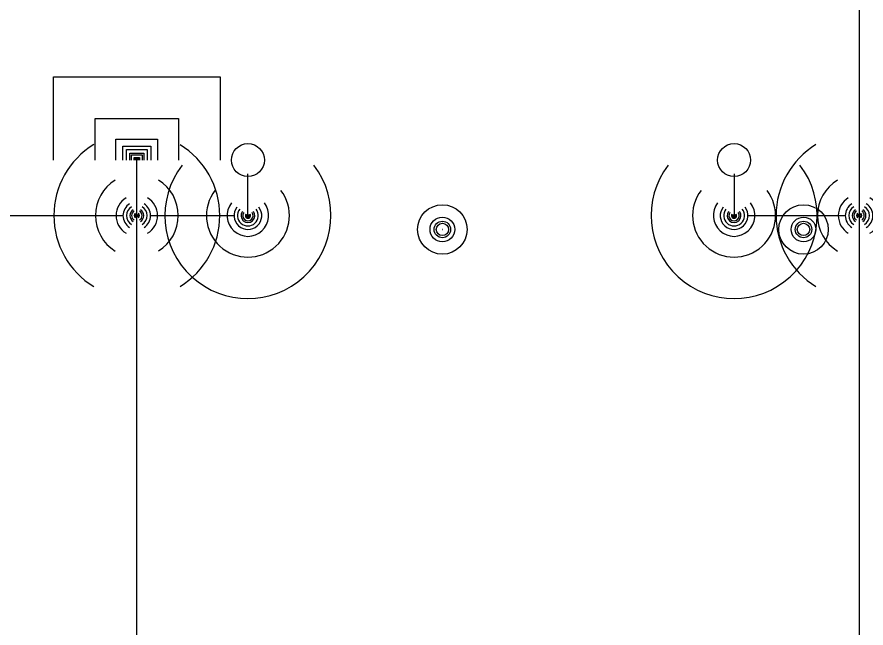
# Model space of a CAD drawing. Extents: x -17670 to 21732, y -105 to 1153.
# Drawn here: x -1142.5 to -898, y 441 to 616.9 of the extents above; entities that cross this region are included whole.
import ezdxf

# ---------------------------------------------------------------- set-up
doc = ezdxf.new("R2010")
doc.units = 0
doc.header["$LTSCALE"] = 48
doc.header["$MEASUREMENT"] = 0
for name, color, linetype in [('F-SPRK-HEAD-N', 2, 'Continuous'), ('F-SPRK-HEAD-N @ 1 (1)', 2, 'Continuous'), ('F-SPRK-HEAD-N @ 1 (2)', 2, 'Continuous'), ('F-SPRK-HEAD-N @ 128', 2, 'Continuous'), ('F-SPRK-HEAD-N @ 192', 2, 'Continuous'), ('F-SPRK-HEAD-N @ 48', 2, 'Continuous'), ('F-SPRK-HEAD-N @ 64', 2, 'Continuous'), ('F-SPRK-HEAD-N @ 96', 2, 'Continuous'), ('F-SPRN-N', 1, 'Continuous'), ('F-SPRN-N @ 1 (1)', 1, 'Continuous'), ('F-SPRN-N @ 1 (2)', 1, 'Continuous'), ('F-SPRN-N @ 12', 1, 'Continuous'), ('F-SPRN-N @ 128', 1, 'Continuous'), ('F-SPRN-N @ 16', 1, 'Continuous'), ('F-SPRN-N @ 192', 1, 'Continuous'), ('F-SPRN-N @ 2', 1, 'Continuous'), ('F-SPRN-N @ 24', 1, 'Continuous'), ('F-SPRN-N @ 384', 1, 'Continuous'), ('F-SPRN-N @ 4', 1, 'Continuous'), ('F-SPRN-N @ 48', 1, 'Continuous'), ('F-SPRN-N @ 64', 1, 'Continuous'), ('F-SPRN-N @ 768', 1, 'Continuous'), ('F-SPRN-N @ 8', 1, 'Continuous'), ('F-SPRN-N @ 96', 1, 'Continuous')]:
    doc.layers.add(name, color=color, linetype=linetype)

# ---------------------------------------------------------------- blocks, each defined once
blk = doc.blocks.new('*U27')
blk.add_circle((0, 0), 0.037109375)
blk = doc.blocks.new('*U1357')
at = {"layer": 'F-SPRK-HEAD-N @ 1 (1)'}
blk.add_blockref('*U27', (-916.0000000149357, 555.7428015229925), dxfattribs=at)
at = {"layer": 'F-SPRK-HEAD-N @ 1 (2)'}
blk.add_blockref('*U27', (-916.0000000149357, 555.7428015229925), dxfattribs=at)
at = {"layer": 'F-SPRK-HEAD-N @ 128', "xscale": 128, "yscale": 128, "zscale": 128}
blk.add_blockref('*U27', (-1076.000000014936, 575.7428015229925), dxfattribs=at)
at = {"layer": 'F-SPRK-HEAD-N @ 192', "xscale": 192, "yscale": 192, "zscale": 192}
blk.add_blockref('*U27', (-916.0000000149357, 555.7428015229925), dxfattribs=at)
at = {"layer": 'F-SPRK-HEAD-N @ 48', "xscale": 48, "yscale": 48, "zscale": 48}
blk.add_blockref('*U27', (-916.0000000149357, 555.7428015229925), dxfattribs=at)
at = {"layer": 'F-SPRK-HEAD-N @ 64', "xscale": 64, "yscale": 64, "zscale": 64}
blk.add_blockref('*U27', (-916.0000000149357, 555.7428015229925), dxfattribs=at)
at = {"layer": 'F-SPRK-HEAD-N @ 96', "xscale": 96, "yscale": 96, "zscale": 96}
blk.add_blockref('*U27', (-916.0000000149357, 555.7428015229925), dxfattribs=at)
blk = doc.blocks.new('*U1534')
at = {"layer": 'F-SPRK-HEAD-N @ 1 (1)'}
blk.add_blockref('*U27', (-776.0000000149357, 555.7428015229925), dxfattribs=at)
at = {"layer": 'F-SPRK-HEAD-N @ 1 (2)'}
blk.add_blockref('*U27', (-776.0000000149357, 555.7428015229925), dxfattribs=at)
at = {"layer": 'F-SPRK-HEAD-N @ 128', "xscale": 128, "yscale": 128, "zscale": 128}
blk.add_blockref('*U27', (-936.0000000149357, 575.7428015229925), dxfattribs=at)
at = {"layer": 'F-SPRK-HEAD-N @ 192', "xscale": 192, "yscale": 192, "zscale": 192}
blk.add_blockref('*U27', (-776.0000000149357, 555.7428015229925), dxfattribs=at)
at = {"layer": 'F-SPRK-HEAD-N @ 48', "xscale": 48, "yscale": 48, "zscale": 48}
blk.add_blockref('*U27', (-776.0000000149357, 555.7428015229925), dxfattribs=at)
at = {"layer": 'F-SPRK-HEAD-N @ 64', "xscale": 64, "yscale": 64, "zscale": 64}
blk.add_blockref('*U27', (-776.0000000149357, 555.7428015229925), dxfattribs=at)
at = {"layer": 'F-SPRK-HEAD-N @ 96', "xscale": 96, "yscale": 96, "zscale": 96}
blk.add_blockref('*U27', (-776.0000000149357, 555.7428015229925), dxfattribs=at)
blk = doc.blocks.new('*U1538')
at = {"layer": 'F-SPRK-HEAD-N @ 1 (1)'}
blk.add_blockref('*U27', (-1020.000000014936, 555.7428015229925), dxfattribs=at)
at = {"layer": 'F-SPRK-HEAD-N @ 1 (2)'}
blk.add_blockref('*U27', (-1020.000000014936, 555.7428015229925), dxfattribs=at)
at = {"layer": 'F-SPRK-HEAD-N @ 128', "xscale": 128, "yscale": 128, "zscale": 128}
blk.add_blockref('*U27', (-1180.000000014936, 575.7428015229925), dxfattribs=at)
at = {"layer": 'F-SPRK-HEAD-N @ 192', "xscale": 192, "yscale": 192, "zscale": 192}
blk.add_blockref('*U27', (-1020.000000014936, 555.7428015229925), dxfattribs=at)
at = {"layer": 'F-SPRK-HEAD-N @ 48', "xscale": 48, "yscale": 48, "zscale": 48}
blk.add_blockref('*U27', (-1020.000000014936, 555.7428015229925), dxfattribs=at)
at = {"layer": 'F-SPRK-HEAD-N @ 64', "xscale": 64, "yscale": 64, "zscale": 64}
blk.add_blockref('*U27', (-1020.000000014936, 555.7428015229925), dxfattribs=at)
at = {"layer": 'F-SPRK-HEAD-N @ 96', "xscale": 96, "yscale": 96, "zscale": 96}
blk.add_blockref('*U27', (-1020.000000014936, 555.7428015229925), dxfattribs=at)
blk = doc.blocks.new('*U12')
at = {"linetype": 'Continuous'}
blk.add_arc((0, 0), 0.03111555437015312, 232.5669694738212, 127.4330305261797, dxfattribs=at)
blk = doc.blocks.new('*U1541')
at = {"layer": 'F-SPRN-N @ 1 (1)', "rotation": 270}
blk.add_blockref('*U12', (-1076.000000014936, 559.7428015229925), dxfattribs=at)
at = {"layer": 'F-SPRN-N @ 1 (2)', "rotation": 270}
blk.add_blockref('*U12', (-1076.000000014936, 559.7428015229925), dxfattribs=at)
at = {"layer": 'F-SPRN-N @ 12', "xscale": 12, "yscale": 12, "zscale": 12, "rotation": 270}
blk.add_blockref('*U12', (-1076.000000014936, 559.7428015229925), dxfattribs=at)
at = {"layer": 'F-SPRN-N @ 128', "xscale": 128, "yscale": 128, "zscale": 128, "rotation": 270}
blk.add_blockref('*U12', (-1076.000000014936, 559.7428015229925), dxfattribs=at)
at = {"layer": 'F-SPRN-N @ 16', "xscale": 16, "yscale": 16, "zscale": 16, "rotation": 270}
blk.add_blockref('*U12', (-1076.000000014936, 559.7428015229925), dxfattribs=at)
at = {"layer": 'F-SPRN-N @ 192', "xscale": 192, "yscale": 192, "zscale": 192, "rotation": 270}
blk.add_blockref('*U12', (-1076.000000014936, 559.7428015229925), dxfattribs=at)
at = {"layer": 'F-SPRN-N @ 2', "xscale": 2, "yscale": 2, "zscale": 2, "rotation": 270}
blk.add_blockref('*U12', (-1076.000000014936, 559.7428015229925), dxfattribs=at)
at = {"layer": 'F-SPRN-N @ 24', "xscale": 24, "yscale": 24, "zscale": 24, "rotation": 270}
blk.add_blockref('*U12', (-1076.000000014936, 559.7428015229925), dxfattribs=at)
at = {"layer": 'F-SPRN-N @ 384', "xscale": 384, "yscale": 384, "zscale": 384, "rotation": 270}
blk.add_blockref('*U12', (-1076.000000014936, 559.7428015229925), dxfattribs=at)
at = {"layer": 'F-SPRN-N @ 4', "xscale": 4, "yscale": 4, "zscale": 4, "rotation": 270}
blk.add_blockref('*U12', (-1076.000000014936, 559.7428015229925), dxfattribs=at)
at = {"layer": 'F-SPRN-N @ 48', "xscale": 48, "yscale": 48, "zscale": 48, "rotation": 270}
blk.add_blockref('*U12', (-1076.000000014936, 559.7428015229925), dxfattribs=at)
at = {"layer": 'F-SPRN-N @ 64', "xscale": 64, "yscale": 64, "zscale": 64, "rotation": 270}
blk.add_blockref('*U12', (-1076.000000014936, 559.7428015229925), dxfattribs=at)
at = {"layer": 'F-SPRN-N @ 768', "xscale": 768, "yscale": 768, "zscale": 768, "rotation": 270}
blk.add_blockref('*U12', (-1076.000000014936, 559.7428015229925), dxfattribs=at)
at = {"layer": 'F-SPRN-N @ 8', "xscale": 8, "yscale": 8, "zscale": 8, "rotation": 270}
blk.add_blockref('*U12', (-1076.000000014936, 559.7428015229925), dxfattribs=at)
at = {"layer": 'F-SPRN-N @ 96', "xscale": 96, "yscale": 96, "zscale": 96, "rotation": 270}
blk.add_blockref('*U12', (-1076.000000014936, 559.7428015229925), dxfattribs=at)
blk = doc.blocks.new('*U40')
for start, end in [(121.274325396742, 238.7256746032579), (301.4341766631704, 58.56582333682955)]:
    blk.add_arc((0, 0), 0.03111555437015312, start, end)
blk = doc.blocks.new('*U1545')
at = {"layer": 'F-SPRN-N @ 1 (1)'}
blk.add_blockref('*U40', (-1108.000000014936, 559.7428015229925), dxfattribs=at)
at = {"layer": 'F-SPRN-N @ 1 (2)'}
blk.add_blockref('*U40', (-1108.000000014936, 559.7428015229925), dxfattribs=at)
at = {"layer": 'F-SPRN-N @ 12', "xscale": 12, "yscale": 12, "zscale": 12}
blk.add_blockref('*U40', (-1108.000000014936, 559.7428015229925), dxfattribs=at)
at = {"layer": 'F-SPRN-N @ 128', "xscale": 128, "yscale": 128, "zscale": 128}
blk.add_blockref('*U40', (-1108.000000014936, 559.7428015229925), dxfattribs=at)
at = {"layer": 'F-SPRN-N @ 16', "xscale": 16, "yscale": 16, "zscale": 16}
blk.add_blockref('*U40', (-1108.000000014936, 559.7428015229925), dxfattribs=at)
at = {"layer": 'F-SPRN-N @ 192', "xscale": 192, "yscale": 192, "zscale": 192}
blk.add_blockref('*U40', (-1108.000000014936, 559.7428015229925), dxfattribs=at)
at = {"layer": 'F-SPRN-N @ 2', "xscale": 2, "yscale": 2, "zscale": 2}
blk.add_blockref('*U40', (-1108.000000014936, 559.7428015229925), dxfattribs=at)
at = {"layer": 'F-SPRN-N @ 24', "xscale": 24, "yscale": 24, "zscale": 24}
blk.add_blockref('*U40', (-1108.000000014936, 559.7428015229925), dxfattribs=at)
at = {"layer": 'F-SPRN-N @ 384', "xscale": 384, "yscale": 384, "zscale": 384}
blk.add_blockref('*U40', (-1108.000000014936, 559.7428015229925), dxfattribs=at)
at = {"layer": 'F-SPRN-N @ 4', "xscale": 4, "yscale": 4, "zscale": 4}
blk.add_blockref('*U40', (-1108.000000014936, 559.7428015229925), dxfattribs=at)
at = {"layer": 'F-SPRN-N @ 48', "xscale": 48, "yscale": 48, "zscale": 48}
blk.add_blockref('*U40', (-1108.000000014936, 559.7428015229925), dxfattribs=at)
at = {"layer": 'F-SPRN-N @ 64', "xscale": 64, "yscale": 64, "zscale": 64}
blk.add_blockref('*U40', (-1108.000000014936, 559.7428015229925), dxfattribs=at)
at = {"layer": 'F-SPRN-N @ 768', "xscale": 768, "yscale": 768, "zscale": 768}
blk.add_blockref('*U40', (-1108.000000014936, 559.7428015229925), dxfattribs=at)
at = {"layer": 'F-SPRN-N @ 8', "xscale": 8, "yscale": 8, "zscale": 8}
blk.add_blockref('*U40', (-1108.000000014936, 559.7428015229925), dxfattribs=at)
at = {"layer": 'F-SPRN-N @ 96', "xscale": 96, "yscale": 96, "zscale": 96}
blk.add_blockref('*U40', (-1108.000000014936, 559.7428015229925), dxfattribs=at)
blk = doc.blocks.new('*U20')
at = {"linetype": 'Continuous'}
blk.add_lwpolyline([(6.938893903907228e-18, -0.03125), (-0.03124999999999999, -0.03125), (-0.03124999999999999, 0.03125), (6.938893903907228e-18, 0.03125)], dxfattribs=at)
blk = doc.blocks.new('*U1547')
at = {"layer": 'F-SPRN-N @ 1 (1)', "rotation": 270}
blk.add_blockref('*U20', (-1108.000000014936, 575.7428015229925), dxfattribs=at)
at = {"layer": 'F-SPRN-N @ 1 (2)', "rotation": 270}
blk.add_blockref('*U20', (-1108.000000014936, 575.7428015229925), dxfattribs=at)
at = {"layer": 'F-SPRN-N @ 12', "xscale": 12, "yscale": 12, "zscale": 12, "rotation": 270}
blk.add_blockref('*U20', (-1108.000000014936, 575.7428015229925), dxfattribs=at)
at = {"layer": 'F-SPRN-N @ 128', "xscale": 128, "yscale": 128, "zscale": 128, "rotation": 270}
blk.add_blockref('*U20', (-1108.000000014936, 575.7428015229925), dxfattribs=at)
at = {"layer": 'F-SPRN-N @ 16', "xscale": 16, "yscale": 16, "zscale": 16, "rotation": 270}
blk.add_blockref('*U20', (-1108.000000014936, 575.7428015229925), dxfattribs=at)
at = {"layer": 'F-SPRN-N @ 192', "xscale": 192, "yscale": 192, "zscale": 192, "rotation": 270}
blk.add_blockref('*U20', (-1108.000000014936, 575.7428015229925), dxfattribs=at)
at = {"layer": 'F-SPRN-N @ 2', "xscale": 2, "yscale": 2, "zscale": 2, "rotation": 270}
blk.add_blockref('*U20', (-1108.000000014936, 575.7428015229925), dxfattribs=at)
at = {"layer": 'F-SPRN-N @ 24', "xscale": 24, "yscale": 24, "zscale": 24, "rotation": 270}
blk.add_blockref('*U20', (-1108.000000014936, 575.7428015229925), dxfattribs=at)
at = {"layer": 'F-SPRN-N @ 384', "xscale": 384, "yscale": 384, "zscale": 384, "rotation": 270}
blk.add_blockref('*U20', (-1108.000000014936, 575.7428015229925), dxfattribs=at)
at = {"layer": 'F-SPRN-N @ 4', "xscale": 4, "yscale": 4, "zscale": 4, "rotation": 270}
blk.add_blockref('*U20', (-1108.000000014936, 575.7428015229925), dxfattribs=at)
at = {"layer": 'F-SPRN-N @ 48', "xscale": 48, "yscale": 48, "zscale": 48, "rotation": 270}
blk.add_blockref('*U20', (-1108.000000014936, 575.7428015229925), dxfattribs=at)
at = {"layer": 'F-SPRN-N @ 64', "xscale": 64, "yscale": 64, "zscale": 64, "rotation": 270}
blk.add_blockref('*U20', (-1108.000000014936, 575.7428015229925), dxfattribs=at)
at = {"layer": 'F-SPRN-N @ 768', "xscale": 768, "yscale": 768, "zscale": 768, "rotation": 270}
blk.add_blockref('*U20', (-1108.000000014936, 575.7428015229925), dxfattribs=at)
at = {"layer": 'F-SPRN-N @ 8', "xscale": 8, "yscale": 8, "zscale": 8, "rotation": 270}
blk.add_blockref('*U20', (-1108.000000014936, 575.7428015229925), dxfattribs=at)
at = {"layer": 'F-SPRN-N @ 96', "xscale": 96, "yscale": 96, "zscale": 96, "rotation": 270}
blk.add_blockref('*U20', (-1108.000000014936, 575.7428015229925), dxfattribs=at)
blk = doc.blocks.new('*U1617')
at = {"layer": 'F-SPRN-N @ 1 (1)', "rotation": 270}
blk.add_blockref('*U12', (-936.0000000149357, 559.7428015229925), dxfattribs=at)
at = {"layer": 'F-SPRN-N @ 1 (2)', "rotation": 270}
blk.add_blockref('*U12', (-936.0000000149357, 559.7428015229925), dxfattribs=at)
at = {"layer": 'F-SPRN-N @ 12', "xscale": 12, "yscale": 12, "zscale": 12, "rotation": 270}
blk.add_blockref('*U12', (-936.0000000149357, 559.7428015229925), dxfattribs=at)
at = {"layer": 'F-SPRN-N @ 128', "xscale": 128, "yscale": 128, "zscale": 128, "rotation": 270}
blk.add_blockref('*U12', (-936.0000000149357, 559.7428015229925), dxfattribs=at)
at = {"layer": 'F-SPRN-N @ 16', "xscale": 16, "yscale": 16, "zscale": 16, "rotation": 270}
blk.add_blockref('*U12', (-936.0000000149357, 559.7428015229925), dxfattribs=at)
at = {"layer": 'F-SPRN-N @ 192', "xscale": 192, "yscale": 192, "zscale": 192, "rotation": 270}
blk.add_blockref('*U12', (-936.0000000149357, 559.7428015229925), dxfattribs=at)
at = {"layer": 'F-SPRN-N @ 2', "xscale": 2, "yscale": 2, "zscale": 2, "rotation": 270}
blk.add_blockref('*U12', (-936.0000000149357, 559.7428015229925), dxfattribs=at)
at = {"layer": 'F-SPRN-N @ 24', "xscale": 24, "yscale": 24, "zscale": 24, "rotation": 270}
blk.add_blockref('*U12', (-936.0000000149357, 559.7428015229925), dxfattribs=at)
at = {"layer": 'F-SPRN-N @ 384', "xscale": 384, "yscale": 384, "zscale": 384, "rotation": 270}
blk.add_blockref('*U12', (-936.0000000149357, 559.7428015229925), dxfattribs=at)
at = {"layer": 'F-SPRN-N @ 4', "xscale": 4, "yscale": 4, "zscale": 4, "rotation": 270}
blk.add_blockref('*U12', (-936.0000000149357, 559.7428015229925), dxfattribs=at)
at = {"layer": 'F-SPRN-N @ 48', "xscale": 48, "yscale": 48, "zscale": 48, "rotation": 270}
blk.add_blockref('*U12', (-936.0000000149357, 559.7428015229925), dxfattribs=at)
at = {"layer": 'F-SPRN-N @ 64', "xscale": 64, "yscale": 64, "zscale": 64, "rotation": 270}
blk.add_blockref('*U12', (-936.0000000149357, 559.7428015229925), dxfattribs=at)
at = {"layer": 'F-SPRN-N @ 768', "xscale": 768, "yscale": 768, "zscale": 768, "rotation": 270}
blk.add_blockref('*U12', (-936.0000000149357, 559.7428015229925), dxfattribs=at)
at = {"layer": 'F-SPRN-N @ 8', "xscale": 8, "yscale": 8, "zscale": 8, "rotation": 270}
blk.add_blockref('*U12', (-936.0000000149357, 559.7428015229925), dxfattribs=at)
at = {"layer": 'F-SPRN-N @ 96', "xscale": 96, "yscale": 96, "zscale": 96, "rotation": 270}
blk.add_blockref('*U12', (-936.0000000149357, 559.7428015229925), dxfattribs=at)
blk = doc.blocks.new('*U1618')
at = {"layer": 'F-SPRN-N @ 1 (1)'}
blk.add_blockref('*U40', (-900.0000000149357, 559.7428015229925), dxfattribs=at)
at = {"layer": 'F-SPRN-N @ 1 (2)'}
blk.add_blockref('*U40', (-900.0000000149357, 559.7428015229925), dxfattribs=at)
at = {"layer": 'F-SPRN-N @ 12', "xscale": 12, "yscale": 12, "zscale": 12}
blk.add_blockref('*U40', (-900.0000000149357, 559.7428015229925), dxfattribs=at)
at = {"layer": 'F-SPRN-N @ 128', "xscale": 128, "yscale": 128, "zscale": 128}
blk.add_blockref('*U40', (-900.0000000149357, 559.7428015229925), dxfattribs=at)
at = {"layer": 'F-SPRN-N @ 16', "xscale": 16, "yscale": 16, "zscale": 16}
blk.add_blockref('*U40', (-900.0000000149357, 559.7428015229925), dxfattribs=at)
at = {"layer": 'F-SPRN-N @ 192', "xscale": 192, "yscale": 192, "zscale": 192}
blk.add_blockref('*U40', (-900.0000000149357, 559.7428015229925), dxfattribs=at)
at = {"layer": 'F-SPRN-N @ 2', "xscale": 2, "yscale": 2, "zscale": 2}
blk.add_blockref('*U40', (-900.0000000149357, 559.7428015229925), dxfattribs=at)
at = {"layer": 'F-SPRN-N @ 24', "xscale": 24, "yscale": 24, "zscale": 24}
blk.add_blockref('*U40', (-900.0000000149357, 559.7428015229925), dxfattribs=at)
at = {"layer": 'F-SPRN-N @ 384', "xscale": 384, "yscale": 384, "zscale": 384}
blk.add_blockref('*U40', (-900.0000000149357, 559.7428015229925), dxfattribs=at)
at = {"layer": 'F-SPRN-N @ 4', "xscale": 4, "yscale": 4, "zscale": 4}
blk.add_blockref('*U40', (-900.0000000149357, 559.7428015229925), dxfattribs=at)
at = {"layer": 'F-SPRN-N @ 48', "xscale": 48, "yscale": 48, "zscale": 48}
blk.add_blockref('*U40', (-900.0000000149357, 559.7428015229925), dxfattribs=at)
at = {"layer": 'F-SPRN-N @ 64', "xscale": 64, "yscale": 64, "zscale": 64}
blk.add_blockref('*U40', (-900.0000000149357, 559.7428015229925), dxfattribs=at)
at = {"layer": 'F-SPRN-N @ 768', "xscale": 768, "yscale": 768, "zscale": 768}
blk.add_blockref('*U40', (-900.0000000149357, 559.7428015229925), dxfattribs=at)
at = {"layer": 'F-SPRN-N @ 8', "xscale": 8, "yscale": 8, "zscale": 8}
blk.add_blockref('*U40', (-900.0000000149357, 559.7428015229925), dxfattribs=at)
at = {"layer": 'F-SPRN-N @ 96', "xscale": 96, "yscale": 96, "zscale": 96}
blk.add_blockref('*U40', (-900.0000000149357, 559.7428015229925), dxfattribs=at)

msp = doc.modelspace()

# ---------------------------------------------------------------- linework, layer by layer
at = {"layer": 'F-SPRN-N'}
for p, q in [((-900.0000000149357, 923.7428015229925), (-900.0000000149357, 307.7428015229925)), ((-1108.000000014936, 363.7428015229925), (-1108.000000014936, 575.7428015229925)), ((-1076.000000014936, 559.7428015229925), (-1076.000000014936, 571.7428015229925)), ((-936.0000000149357, 571.7428015229925), (-936.0000000149357, 559.7428015229925)), ((-1176.000000014936, 559.7428015229925), (-1112.000000014936, 559.7428015229925)), ((-1104.000000014936, 559.7428015229925), (-1080.000000014936, 559.7428015229925)), ((-932.0000000149357, 559.7428015229925), (-904.0000000149357, 559.7428015229925))]:
    msp.add_line(p, q, dxfattribs=at)

# ---------------------------------------------------------------- block references
at = {"layer": 'F-SPRK-HEAD-N'}
for name in ['*U1538', '*U1357', '*U1534']:
    msp.add_blockref(name, (0, 0), dxfattribs=at)
at = {"layer": 'F-SPRN-N'}
for name in ['*U1547', '*U1545', '*U1618', '*U1541', '*U1617']:
    msp.add_blockref(name, (0, 0), dxfattribs=at)

doc.saveas('drawing.dxf')
